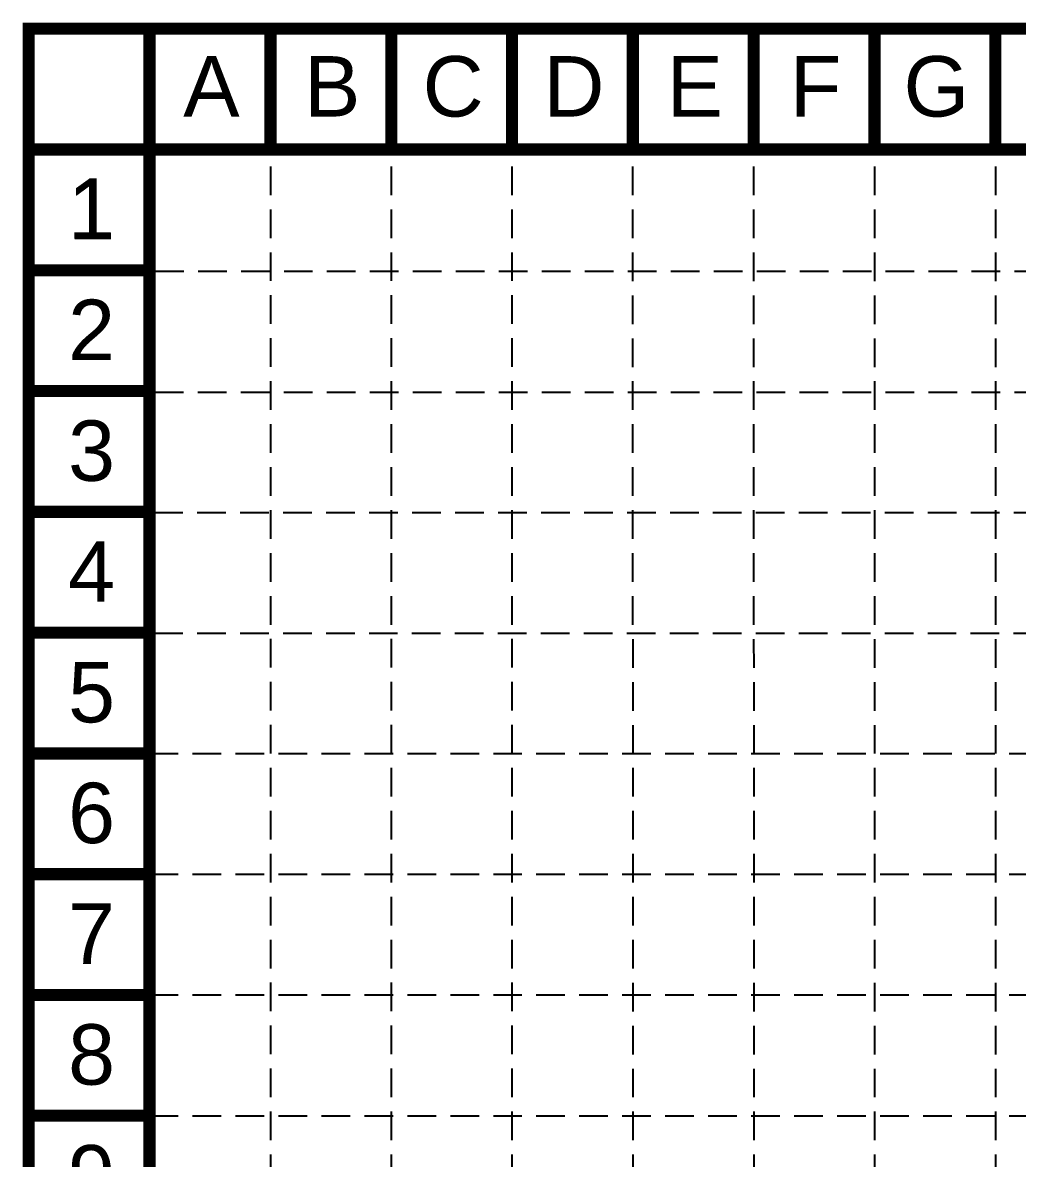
# Model space of a CAD drawing. Header units: feet. Extents: x 4829 to 5337, y 4560 to 5371.
# Drawn here: x 4829.4 to 4933.5, y 5252 to 5371 of the extents above; entities that cross this region are included whole.
import ezdxf
from ezdxf.enums import TextEntityAlignment as Align

# ---------------------------------------------------------------- set-up
doc = ezdxf.new("R2010")
doc.units = ezdxf.units.FT
doc.header["$LTSCALE"] = 20
doc.header["$MEASUREMENT"] = 0
doc.linetypes.add('HIDDEN', pattern=[0.375, 0.25, -0.125])
doc.layers.add('BASE', color=7, linetype='CONTINUOUS')
doc.layers.add('GRID', color=254, linetype='HIDDEN')
doc.styles.get("Standard").update_dxf_attribs({"font": 'ARIAL.TTF'})

msp = doc.modelspace()

# ---------------------------------------------------------------- linework, layer by layer
at = {"layer": 'BASE', "color": 9}
msp.add_line((4842.65, 5357.7), (5323.4, 5357.7), dxfattribs=at)
at = {"layer": 'BASE', "const_width": 1.27}
for points in [[(4842.65, 5370.35), (4830, 5370.35)], [(4842.65, 5370.35), (4842.65, 5357.7)], [(4855.31, 5370.35), (4855.31, 5357.7)], [(4867.96, 5370.35), (4867.96, 5357.7)], [(4880.61, 5370.35), (4880.61, 5357.7)], [(4893.26, 5370.35), (4893.26, 5357.7)], [(4905.91, 5370.35), (4905.91, 5357.7)], [(4918.56, 5370.35), (4918.56, 5357.7)], [(4931.21, 5370.35), (4931.21, 5357.7)], [(4842.65, 5357.7), (4830, 5357.7)], [(4842.65, 5345.05), (4830, 5345.05)], [(4842.65, 5332.4), (4830, 5332.4)], [(4842.65, 5319.75), (4830, 5319.75)], [(4842.65, 5307.1), (4830, 5307.1)], [(4842.65, 5294.44), (4830, 5294.44)], [(4842.65, 5281.79), (4830, 5281.79)], [(4842.65, 5269.14), (4830, 5269.14)], [(4842.65, 5256.49), (4830, 5256.49)]]:
    msp.add_lwpolyline(points, dxfattribs=at)
for points in [[(5336.05, 4560.67), (5336.05, 5370.35), (4830, 5370.35), (4830, 4560.67)], [(5323.4, 4573.32), (5323.4, 5357.7), (4842.65, 5357.7), (4842.65, 4573.32)]]:
    msp.add_lwpolyline(points, close=True, dxfattribs=at)
at = {"layer": 'GRID', "color": 8, "linetype": 'HIDDEN', "ltscale": 0.6}
for p, q in [((4855.42, 4623.93), (4855.35, 5357.23)), ((4868.13, 4623.93), (4867.97, 5357.22)), ((4880.74, 4623.93), (4880.62, 5357.19)), ((4893.46, 4623.92), (4893.26, 5357.17)), ((4905.99, 4623.92), (4905.94, 5357.26)), ((4918.57, 4623.92), (4918.61, 5357.24)), ((4931.31, 4623.92), (4931.25, 5357.19)), ((4843.23, 5344.96), (5323.19, 5345.03)), ((4843.22, 5332.28), (5323.19, 5332.38)), ((4843.15, 5319.67), (5323.4, 5319.75)), ((4843.13, 5307.03), (5323.4, 5307.1)), ((4842.65, 5294.44), (5323.4, 5294.44)), ((4842.65, 5281.79), (5323.4, 5281.79)), ((4842.65, 5269.14), (5323.4, 5269.14)), ((4842.65, 5256.49), (5323.4, 5256.49))]:
    msp.add_line(p, q, dxfattribs=at)

# ---------------------------------------------------------------- texts
at = {"layer": 'BASE'}
for s, p in [('A', (4849.13, 5364.32)), ('B', (4861.78, 5364.32)), ('C', (4874.44, 5364.32)), ('D', (4887.09, 5364.32)), ('E', (4899.74, 5364.32)), ('F', (4912.39, 5364.32)), ('G', (4925.04, 5364.32)), ('1', (4836.56, 5351.52)), ('1', (4836.58, 5351.46)), ('2', (4836.58, 5338.81)), ('3', (4836.58, 5326.16)), ('4', (4836.58, 5313.51)), ('5', (4836.58, 5300.86)), ('6', (4836.58, 5288.21)), ('7', (4836.58, 5275.56)), ('8', (4836.58, 5262.91)), ('9', (4836.58, 5250.25))]:
    msp.add_text(s, height=6.33, dxfattribs=at).set_placement(p, align=Align.MIDDLE_CENTER)

doc.saveas('drawing.dxf')
